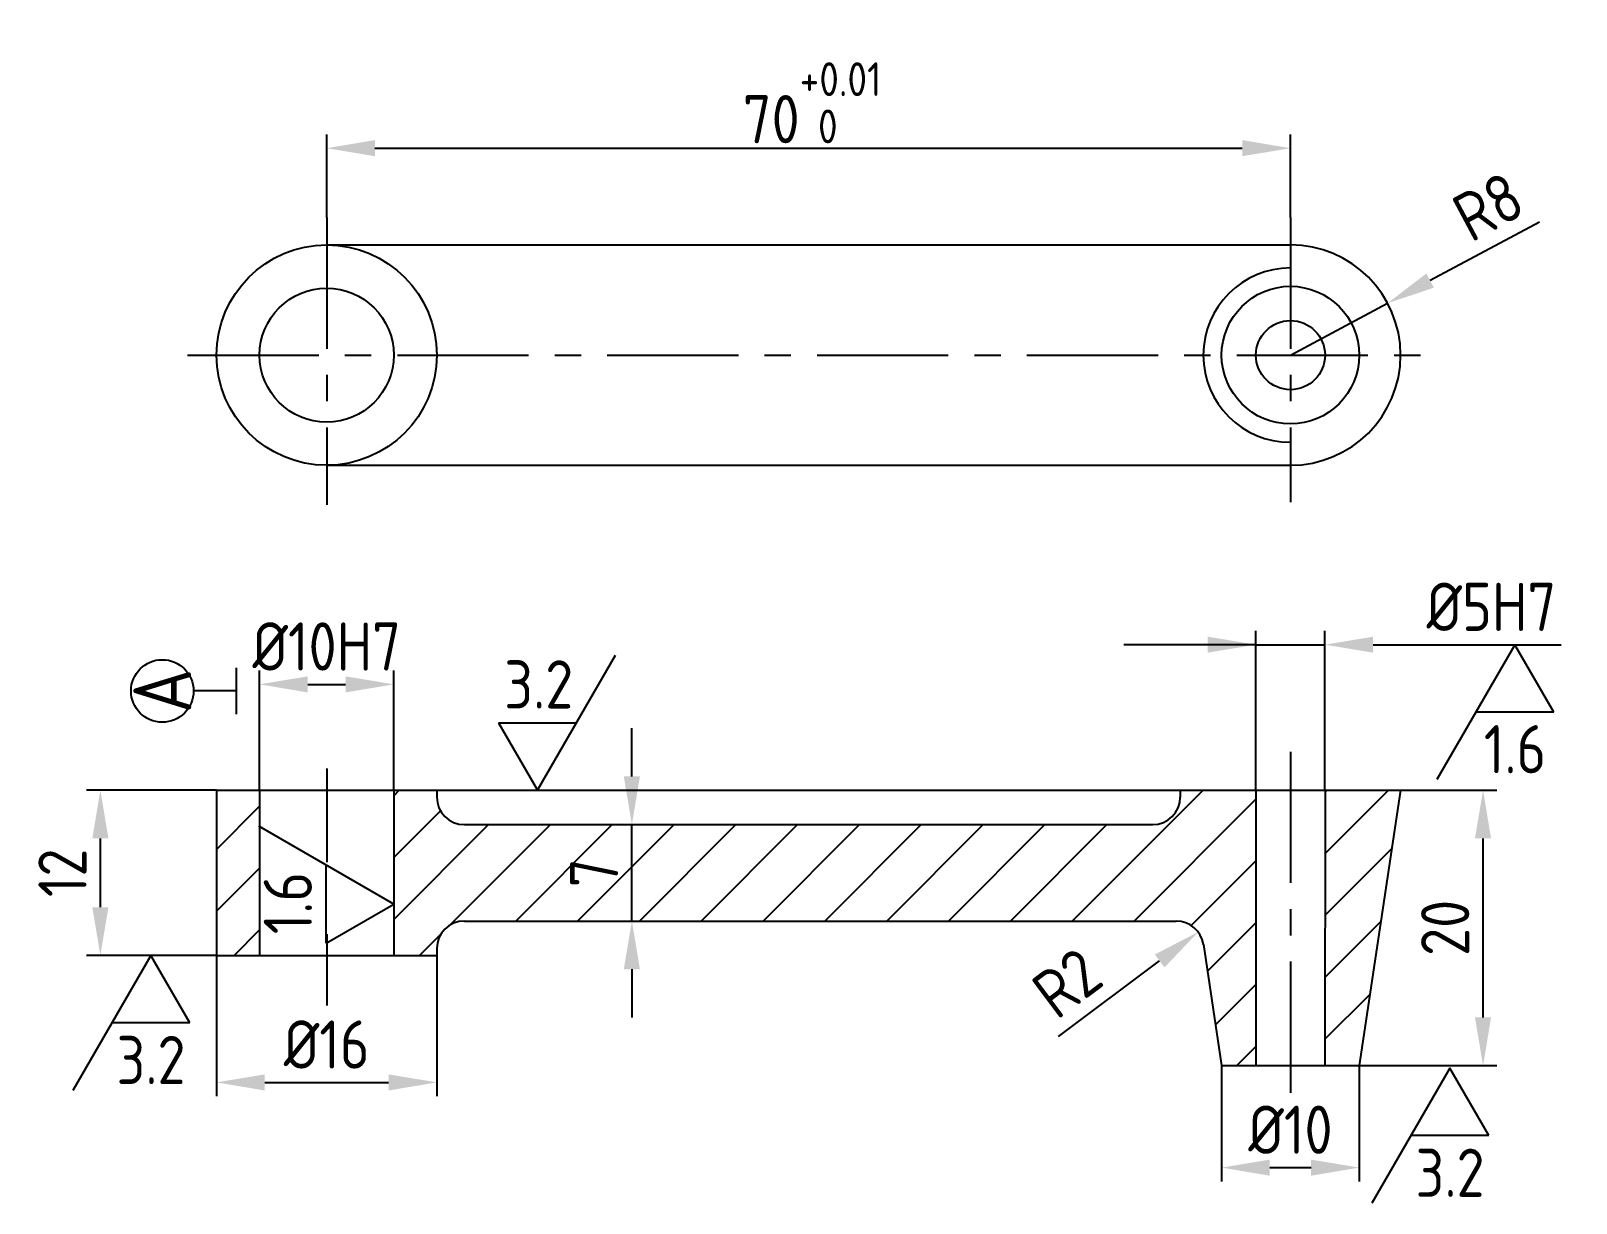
# Model space of a CAD drawing. Header units: millimetres. Extents: x 597 to 709, y 369 to 454.
import ezdxf
from ezdxf.enums import TextEntityAlignment as Align

# ---------------------------------------------------------------- set-up
doc = ezdxf.new("R2010")
doc.units = ezdxf.units.MM
doc.header["$LTSCALE"] = 0.3
doc.linetypes.add('CENTER', pattern=[50.8, 31.75, -6.35, 6.35, -6.35])
for name, color, linetype in [('文字', 3, 'Continuous'), ('点画线', 1, 'CENTER'), ('粗实线', 7, 'Continuous'), ('细实线', 5, 'Continuous')]:
    doc.layers.add(name, color=color, linetype=linetype)
doc.styles.add('工程字35', font='gbenor.shx', dxfattribs={"height": 3.5, "bigfont": 'gbcbig.shx'})
doc.dimstyles.new('尺寸35', dxfattribs={"dimtxt": 3.5, "dimasz": 3.5, "dimexe": 1, "dimexo": 0, "dimgap": 1, "dimtad": 1, "dimdec": 0, "dimdsep": 46, "dimtxsty": '工程字35', "dimcen": 3.5, "dimaunit": 1, "dimadec": 0, "dimazin": 0, "dimtfac": 1, "dimtdec": 0, "dimtmove": 0, "dimatfit": 3, "dimfxl": 1, "dimarcsym": 0})

# ---------------------------------------------------------------- blocks, each defined once
blk = doc.blocks.new('*D12')
at = {"layer": 'Defpoints', "color": 0}
for p in [(688, 445.4), (618, 440.36), (688, 440.36)]:
    blk.add_point(p, dxfattribs=at)
at = {"layer": '细实线', "color": 0, "lineweight": -2}
for p, q in [((618, 440.36), (618, 446.4)), ((688, 440.36), (688, 446.4)), ((621.5, 445.4), (684.5, 445.4))]:
    blk.add_line(p, q, dxfattribs=at)
at = {"layer": '细实线', "color": 0}
for points in [[(621.5, 445.99), (621.5, 444.82), (618, 445.4)], [(684.5, 445.99), (684.5, 444.82), (688, 445.4)]]:
    blk.add_solid(points, dxfattribs=at)
at = {"layer": '细实线', "color": 0, "insert": (653.26, 448.7), "char_height": 3.5, "attachment_point": 5, "style": '工程字35'}
blk.add_mtext('70{\\H0.7x;\\S+0.01^  0;}', dxfattribs=at)
blk = doc.blocks.new('*D11')
at = {"layer": 'Defpoints', "color": 0}
for p in [(696, 398.77), (701.99, 398.77), (693, 378.77)]:
    blk.add_point(p, dxfattribs=at)
at = {"layer": '细实线', "color": 0, "lineweight": -2}
for p, q in [((696, 398.77), (702.99, 398.77)), ((701.99, 382.27), (701.99, 395.27)), ((693, 378.77), (702.99, 378.77))]:
    blk.add_line(p, q, dxfattribs=at)
at = {"layer": '细实线', "color": 0}
for points in [[(701.4, 395.27), (702.57, 395.27), (701.99, 398.77)], [(701.4, 382.27), (702.57, 382.27), (701.99, 378.77)]]:
    blk.add_solid(points, dxfattribs=at)
at = {"layer": '细实线', "color": 0, "insert": (699.24, 388.77), "char_height": 3.5, "attachment_point": 5, "rotation": 90, "style": '工程字35'}
blk.add_mtext('20', dxfattribs=at)
blk = doc.blocks.new('*D10')
at = {"layer": 'Defpoints', "color": 0}
for p in [(690.5, 409.34), (685.49, 398.77), (690.5, 398.77)]:
    blk.add_point(p, dxfattribs=at)
at = {"layer": '细实线', "color": 0, "lineweight": -2}
for p, q in [((685.49, 398.77), (685.49, 410.34)), ((690.5, 398.77), (690.5, 410.34)), ((681.99, 409.34), (678.49, 409.34)), ((685.49, 409.34), (690.5, 409.34)), ((694, 409.34), (707.67, 409.34))]:
    blk.add_line(p, q, dxfattribs=at)
at = {"layer": '细实线', "color": 0}
for points in [[(681.99, 409.92), (681.99, 408.76), (685.49, 409.34)], [(694, 409.92), (694, 408.76), (690.5, 409.34)]]:
    blk.add_solid(points, dxfattribs=at)
at = {"layer": '细实线', "color": 0, "insert": (702.59, 412.09), "char_height": 3.5, "attachment_point": 5, "style": '工程字35'}
blk.add_mtext('%%C5H7', dxfattribs=at)
blk = doc.blocks.new('*D9')
at = {"layer": 'Defpoints', "color": 0}
for p in [(683, 378.77), (693, 378.77), (693, 371.36)]:
    blk.add_point(p, dxfattribs=at)
at = {"layer": '细实线', "color": 0, "lineweight": -2}
for p, q in [((683, 378.77), (683, 370.36)), ((693, 378.77), (693, 370.36)), ((686.5, 371.36), (689.5, 371.36))]:
    blk.add_line(p, q, dxfattribs=at)
at = {"layer": '细实线', "color": 0}
for points in [[(686.5, 371.94), (686.5, 370.77), (683, 371.36)], [(689.5, 371.94), (689.5, 370.77), (693, 371.36)]]:
    blk.add_solid(points, dxfattribs=at)
at = {"layer": '细实线', "color": 0, "insert": (688, 374.11), "char_height": 3.5, "attachment_point": 5, "style": '工程字35'}
blk.add_mtext('%%C10', dxfattribs=at)
blk = doc.blocks.new('*D8')
at = {"layer": 'Defpoints', "color": 0}
for p in [(610, 398.77), (601.56, 386.77), (610, 386.77)]:
    blk.add_point(p, dxfattribs=at)
at = {"layer": '细实线', "color": 0, "lineweight": -2}
for p, q in [((610, 398.77), (600.56, 398.77)), ((601.56, 395.27), (601.56, 390.27)), ((610, 386.77), (600.56, 386.77))]:
    blk.add_line(p, q, dxfattribs=at)
at = {"layer": '细实线', "color": 0}
for points in [[(600.98, 395.27), (602.15, 395.27), (601.56, 398.77)], [(600.98, 390.27), (602.15, 390.27), (601.56, 386.77)]]:
    blk.add_solid(points, dxfattribs=at)
at = {"layer": '细实线', "color": 0, "insert": (598.81, 392.77), "char_height": 3.5, "attachment_point": 5, "rotation": 90, "style": '工程字35'}
blk.add_mtext('12', dxfattribs=at)
blk = doc.blocks.new('*D7')
at = {"layer": 'Defpoints', "color": 0}
for p in [(622.87, 406.46), (613.13, 398.77), (622.87, 398.77)]:
    blk.add_point(p, dxfattribs=at)
at = {"layer": '细实线', "color": 0, "lineweight": -2}
for p, q in [((613.13, 398.77), (613.13, 407.46)), ((622.87, 398.77), (622.87, 407.46)), ((616.63, 406.46), (619.37, 406.46))]:
    blk.add_line(p, q, dxfattribs=at)
at = {"layer": '细实线', "color": 0}
for points in [[(616.63, 407.04), (616.63, 405.87), (613.13, 406.46)], [(619.37, 407.04), (619.37, 405.87), (622.87, 406.46)]]:
    blk.add_solid(points, dxfattribs=at)
at = {"layer": '细实线', "color": 0, "insert": (618, 409.21), "char_height": 3.5, "attachment_point": 5, "style": '工程字35'}
blk.add_mtext('%%C10H7', dxfattribs=at)
blk = doc.blocks.new('*D6')
at = {"layer": 'Defpoints', "color": 0}
for p in [(610, 386.77), (626, 386.77), (626, 377.55)]:
    blk.add_point(p, dxfattribs=at)
at = {"layer": '细实线', "color": 0, "lineweight": -2}
for p, q in [((610, 386.77), (610, 376.55)), ((626, 386.77), (626, 376.55)), ((613.5, 377.55), (622.5, 377.55))]:
    blk.add_line(p, q, dxfattribs=at)
at = {"layer": '细实线', "color": 0}
for points in [[(613.5, 378.13), (613.5, 376.96), (610, 377.55)], [(622.5, 378.13), (622.5, 376.96), (626, 377.55)]]:
    blk.add_solid(points, dxfattribs=at)
at = {"layer": '细实线', "color": 0, "insert": (618, 380.3), "char_height": 3.5, "attachment_point": 5, "style": '工程字35'}
blk.add_mtext('%%C16', dxfattribs=at)
blk = doc.blocks.new('*D5')
at = {"layer": 'Defpoints', "color": 0}
for p in [(695.05, 434.14), (688, 430.37)]:
    blk.add_point(p, dxfattribs=at)
at = {"layer": '细实线', "color": 0, "lineweight": -2}
for p, q in [((706.08, 440.03), (698.14, 435.79)), ((688, 430.37), (695.05, 434.14))]:
    blk.add_line(p, q, dxfattribs=at)
at = {"layer": '细实线', "color": 0}
blk.add_solid([(697.87, 436.3), (698.42, 435.27), (695.05, 434.14)], dxfattribs=at)
at = {"layer": '细实线', "color": 0, "insert": (702.36, 441.16), "char_height": 3.5, "attachment_point": 5, "rotation": 28.1052, "style": '工程字35'}
blk.add_mtext('R8', dxfattribs=at)
blk = doc.blocks.new('*D4')
at = {"layer": 'Defpoints', "color": 0}
for p in [(628, 396.27), (640.17, 396.27), (628, 389.27)]:
    blk.add_point(p, dxfattribs=at)
at = {"layer": '细实线', "color": 0, "lineweight": -2}
for p, q in [((640.17, 399.77), (640.17, 403.27)), ((628, 396.27), (641.17, 396.27)), ((640.17, 389.27), (640.17, 396.27)), ((628, 389.27), (641.17, 389.27)), ((640.17, 385.77), (640.17, 382.27))]:
    blk.add_line(p, q, dxfattribs=at)
at = {"layer": '细实线', "color": 0}
for points in [[(639.58, 399.77), (640.75, 399.77), (640.17, 396.27)], [(639.58, 385.77), (640.75, 385.77), (640.17, 389.27)]]:
    blk.add_solid(points, dxfattribs=at)
at = {"layer": '细实线', "color": 0, "insert": (637.42, 392.77), "char_height": 3.5, "attachment_point": 5, "rotation": 90, "style": '工程字35'}
blk.add_mtext('7', dxfattribs=at)
blk = doc.blocks.new('*D3')
at = {"layer": 'Defpoints', "color": 0}
for p in [(681.3, 388.47), (679.7, 387.27)]:
    blk.add_point(p, dxfattribs=at)
at = {"layer": '细实线', "color": 0, "lineweight": -2}
blk.add_line((671.16, 380.87), (678.5, 386.37), dxfattribs=at)
at = {"layer": '细实线', "color": 0}
blk.add_solid([(678.15, 386.84), (678.85, 385.9), (681.3, 388.47)], dxfattribs=at)
at = {"layer": '细实线', "color": 0, "insert": (671.78, 384.77), "char_height": 3.5, "attachment_point": 5, "rotation": 36.8423, "style": '工程字35'}
blk.add_mtext('R2', dxfattribs=at)
blk = doc.blocks.new('ROU1')
at = {"layer": '细实线'}
for p, q in [((0, 0), (5.66, 9.8)), ((-2.83, 4.9), (0, 0)), ((-2.83, 4.9), (2.83, 4.9))]:
    blk.add_line(p, q, dxfattribs=at)
at = {"layer": '文字', "style": '工程字35'}
blk.add_attdef('ROU', text='', height=3.5, dxfattribs=at).set_placement((0.08, 7.69), align=Align.MIDDLE)
blk = doc.blocks.new('ROU2')
at = {"layer": '细实线'}
for p, q in [((0, 0), (-5.66, -9.8)), ((2.83, -4.9), (0, 0)), ((2.83, -4.9), (-2.83, -4.9))]:
    blk.add_line(p, q, dxfattribs=at)
at = {"layer": '文字', "style": '工程字35'}
blk.add_attdef('ROU', text='', height=3.5, dxfattribs=at).set_placement((0.01, -7.59), align=Align.MIDDLE)

msp = doc.modelspace()

# ---------------------------------------------------------------- hatches: boundary and pattern name
at = {"layer": '细实线'}
h = msp.add_hatch(dxfattribs=at)
h.set_pattern_fill('ANSI31', color=256, style=0)
h.paths.add_polyline_path([(613.13, 398.77), (610, 398.77), (610, 386.77), (613.13, 386.77)])
h.paths.add_polyline_path([(626, 398.27), (626, 398.77), (622.87, 398.77), (622.87, 386.77), (626, 386.77), (626, 387.27, -0.414214), (628, 389.27), (647.73, 389.27), (647.73, 396.27), (628, 396.27, -0.414214)])
h.paths.add_polyline_path([(647.73, 396.27), (647.73, 389.27), (679.7, 389.27, -0.371247), (681.68, 387.57), (683, 378.77), (685.49, 378.77), (685.49, 398.77), (680, 398.77), (680, 398.27, -0.414214), (678, 396.27)])
h.paths.add_polyline_path([(696, 398.77), (690.51, 398.77), (690.5, 378.77), (693, 378.77)])
h.paths.add_polyline_path([(634.79, 391.31), (634.79, 394.23), (640.04, 394.23), (640.04, 391.31)], flags=24)

# ---------------------------------------------------------------- linework, layer by layer
for p, q in [((610, 398.77), (610, 386.77)), ((626, 398.77), (626, 398.27)), ((626, 398.77), (680, 398.77)), ((680, 398.77), (680, 398.27)), ((696, 398.77), (693, 378.77)), ((626, 387.27), (626, 386.77)), ((681.68, 387.57), (683, 378.77))]:
    msp.add_line(p, q)
msp.add_circle((688, 430.37), 5)
for centre, radius, start, end in [((688, 430.37), 8, 270, 90), ((628, 398.27), 2, 180, 270), ((678, 398.27), 2, 270, 0), ((628, 387.27), 2, 90, 180), ((679.7, 387.27), 2, 8.5308, 90)]:
    msp.add_arc(centre, radius, start, end)
at = {"layer": '点画线'}
for p, q in [((618, 440.36), (618, 419.49)), ((688, 440.36), (688, 419.7)), ((607.9, 430.37), (697.53, 430.37)), ((688, 401.56), (688, 376.23)), ((618, 400.34), (618, 393.55)), ((618, 388.32), (618, 383.13))]:
    msp.add_line(p, q, dxfattribs=at)
at = {"layer": '粗实线'}
for p, q in [((618, 438.37), (688, 438.37)), ((618, 422.37), (688, 422.37)), ((611.45, 404.29), (611.45, 407.66)), ((610, 398.77), (626, 398.77)), ((613.13, 398.77), (613.13, 386.77)), ((622.87, 398.77), (622.87, 386.77)), ((680, 398.77), (696, 398.77)), ((685.49, 398.77), (685.49, 378.77)), ((690.51, 398.77), (690.5, 378.77)), ((628, 396.27), (647.73, 396.27)), ((647.73, 396.27), (678, 396.27)), ((628, 389.27), (679.7, 389.27)), ((610, 386.77), (626, 386.77)), ((683, 378.77), (693, 378.77))]:
    msp.add_line(p, q, dxfattribs=at)
for centre, radius in [((618, 430.37), 8), ((618, 430.37), 4.87), ((688, 430.37), 2.51)]:
    msp.add_circle(centre, radius, dxfattribs=at)
msp.add_arc((688, 430.37), 6.33, 90, 270, dxfattribs=at)
at = {"layer": '细实线'}
msp.add_line((611.45, 405.98), (608.34, 405.98), dxfattribs=at)
msp.add_circle((606.06, 405.98), 2.27, dxfattribs=at)

# ---------------------------------------------------------------- block references
for name, p, values in [('ROU1', (633.32, 398.77), {'ROU': '3.2'}), ('ROU2', (704.3, 409.34), {'ROU': '1.6'}), ('ROU2', (605.23, 386.77), {'ROU': '3.2'}), ('ROU2', (699.58, 378.58), {'ROU': '3.2'})]:
    msp.add_blockref(name, p).add_auto_attribs(values)
at = {"rotation": 90}
msp.add_blockref('ROU1', (622.87, 390.49), dxfattribs=at).add_auto_attribs({'ROU': '1.6'})

# ---------------------------------------------------------------- texts
at = {"layer": '文字', "style": '工程字35'}
msp.add_attdef('A', text='A', height=4.2, rotation=90, dxfattribs=at).set_placement((606.06, 405.98), align=Align.MIDDLE)

# ---------------------------------------------------------------- dimensions: what is measured, and where the dimension line sits
at = {"layer": '细实线'}
for base, p1, p2, text, picture, middle in [((688, 445.4), (618, 440.36), (688, 440.36), '<>{\\H0.7x;\\S+0.01^  0;}', '*D12', (653.26, 445.4)), ((622.87, 406.46), (613.13, 398.77), (622.87, 398.77), '%%C10H7', '*D7', (618, 406.46)), ((693, 371.36), (683, 378.77), (693, 378.77), '%%c10', '*D9', (688, 371.36))]:
    dim = msp.add_linear_dim(base=base, p1=p1, p2=p2, text=text, dimstyle='尺寸35', dxfattribs=at)
    dim.commit()
    dim.dimension.update_dxf_attribs({"geometry": picture, "text_midpoint": middle, "dimtype": 160})
dim = msp.add_radius_dim(center=(688, 430.37), mpoint=(695.05, 434.14), dimstyle='尺寸35', dxfattribs=at)
dim.commit()
dim.dimension.update_dxf_attribs({"geometry": '*D5', "text_midpoint": (702.36, 441.16)})
for base, p1, p2, text, picture, middle in [((690.5, 409.34), (685.49, 398.77), (690.5, 398.77), '%%C5H7', '*D10', (702.59, 412.09)), ((626, 377.55), (610, 386.77), (626, 386.77), '%%c16', '*D6', (618, 380.3))]:
    dim = msp.add_linear_dim(base=base, p1=p1, p2=p2, text=text, dimstyle='尺寸35', dxfattribs=at)
    dim.commit()
    dim.dimension.update_dxf_attribs({"geometry": picture, "text_midpoint": middle})
for base, p1, p2, picture, middle in [((640.17, 396.27), (628, 389.27), (628, 396.27), '*D4', (640.17, 392.77)), ((601.56, 386.77), (610, 398.77), (610, 386.77), '*D8', (601.56, 392.77))]:
    dim = msp.add_linear_dim(base=base, p1=p1, p2=p2, angle=90, dimstyle='尺寸35', dxfattribs=at)
    dim.commit()
    dim.dimension.update_dxf_attribs({"geometry": picture, "text_midpoint": middle, "dimtype": 160})
dim = msp.add_linear_dim(base=(701.99, 398.77), p1=(693, 378.77), p2=(696, 398.77), angle=90, dimstyle='尺寸35', dxfattribs=at)
dim.commit()
dim.dimension.update_dxf_attribs({"geometry": '*D11', "text_midpoint": (699.24, 388.77)})
dim = msp.add_radius_dim(center=(679.7, 387.27), mpoint=(681.3, 388.47), dimstyle='尺寸35', dxfattribs=at)
dim.commit()
dim.dimension.update_dxf_attribs({"geometry": '*D3', "text_midpoint": (673.43, 382.57), "dimtype": 164})

# ---------------------------------------------------------------- leaders
msp.add_leader([(685.49, 409.34), (675.91, 409.34)], dimstyle='尺寸35', override={"dimgap": 1, "dimtad": 0}, dxfattribs=at)

doc.saveas('drawing.dxf')
